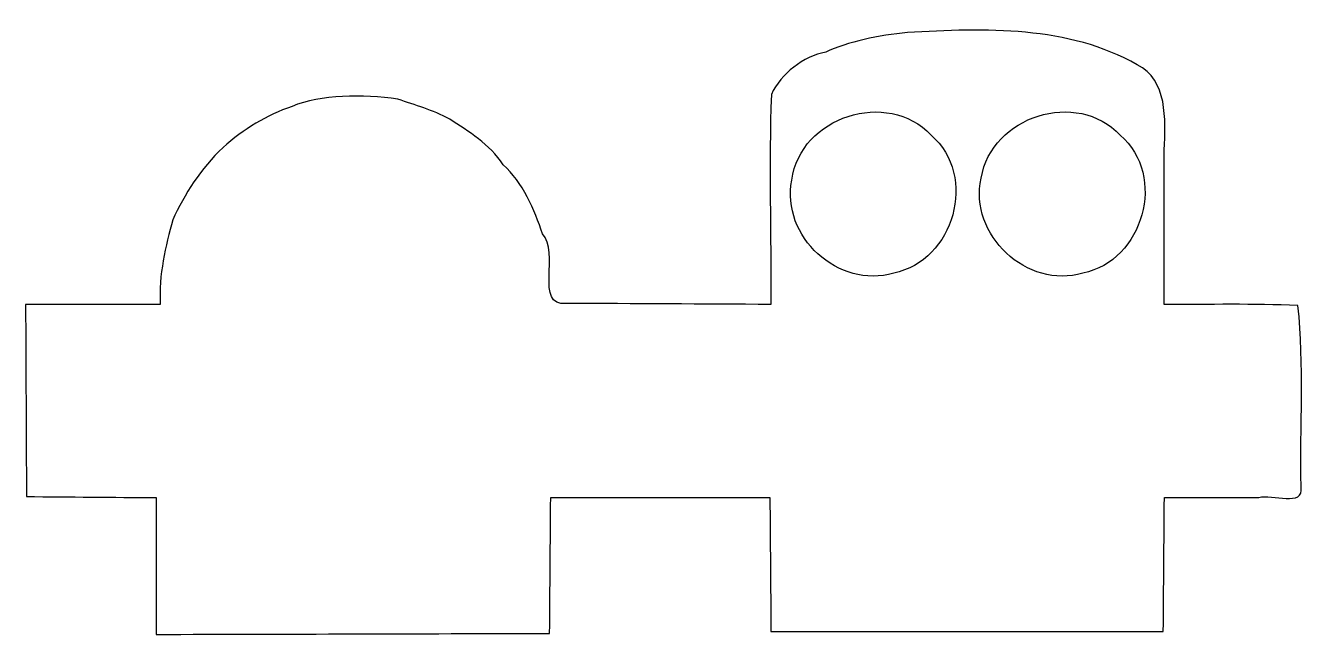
# Model space of a CAD drawing. Header units: centimetres. Extents: x -8.3 to 8.5, y -4.1 to 3.9.
import ezdxf

# ---------------------------------------------------------------- set-up
doc = ezdxf.new("R2010")
doc.units = ezdxf.units.CM
doc.header["$MEASUREMENT"] = 0
doc.layers.add('Layer 1', color=7, linetype='Continuous')

msp = doc.modelspace()

# ---------------------------------------------------------------- linework, layer by layer
at = {"layer": 'Layer 1'}
for points, knots in [([(-6.60135, -3.16227), (-6.60135, -2.86249), (-6.60135, -2.5627), (-6.60135, -2.26292), (-6.60135, -2.26292), (-7.17021, -2.25827), (-7.73906, -2.25361), (-8.30792, -2.24896), (-8.30792, -2.24896), (-8.31191, -1.4067), (-8.31591, -0.56444), (-8.31991, 0.27781), (-8.31991, 0.27781), (-7.72942, 0.27781), (-7.13893, 0.27781), (-6.54844, 0.27781), (-6.54844, 0.27781), (-6.57144, 0.66144), (-6.47662, 1.05368), (-6.38523, 1.38786), (-6.38523, 1.38786), (-6.23173, 1.72412), (-6.01775, 2.06388), (-5.72227, 2.34145), (-5.72227, 2.34145), (-5.45282, 2.58231), (-5.14962, 2.76523), (-4.81542, 2.8803), (-4.81542, 2.8803), (-4.43634, 3.03704), (-3.88707, 3.0422), (-3.4254, 2.97542), (-3.4254, 2.97542), (-3.1927, 2.89642), (-2.96985, 2.83369), (-2.74185, 2.71331), (-2.74185, 2.71331), (-2.49453, 2.54921), (-2.21654, 2.38496), (-2.03939, 2.11348), (-2.03939, 2.11348), (-1.78697, 1.88759), (-1.62041, 1.51539), (-1.52441, 1.20574), (-1.52441, 1.20574), (-1.28817, 0.97112), (-1.63103, 0.24312), (-1.21094, 0.29016), (-1.21094, 0.29016), (-0.31341, 0.28589), (0.58413, 0.28162), (1.48167, 0.27735), (1.48167, 0.27735), (1.48395, 1.1972), (1.45549, 2.11789), (1.48699, 3.03708), (1.48699, 3.03708), (1.61324, 3.31279), (1.91049, 3.53719), (2.2015, 3.59477), (2.2015, 3.59477), (2.48844, 3.72788), (2.90475, 3.81925), (3.27663, 3.85117), (3.27663, 3.85117), (4.28726, 3.91231), (5.40363, 3.94303), (6.29728, 3.42666), (6.29728, 3.42666), (6.6999, 3.23043), (6.67147, 2.71272), (6.65322, 2.30779), (6.65322, 2.30779), (6.65514, 1.63114), (6.65393, 0.95447), (6.65427, 0.27781), (6.65427, 0.27781), (7.24002, 0.27406), (7.82635, 0.2885), (8.41159, 0.26175), (8.41159, 0.26175), (8.49719, -0.52226), (8.43562, -1.32827), (8.45344, -2.12177), (8.45344, -2.12177), (8.49525, -2.39598), (8.07296, -2.20608), (7.89667, -2.26219), (7.89667, -2.26219), (7.48278, -2.26219), (7.06888, -2.26219), (6.65498, -2.26219), (6.65498, -2.26219), (6.65034, -2.84868), (6.64569, -3.43517), (6.64104, -4.02167), (6.64104, -4.02167), (4.92125, -4.02167), (3.20146, -4.02167), (1.48167, -4.02167), (1.48167, -4.02167), (1.47702, -3.43517), (1.47237, -2.84868), (1.46772, -2.26219), (1.46772, -2.26219), (0.50688, -2.26219), (-0.45397, -2.26219), (-1.41482, -2.26219), (-1.41482, -2.26219), (-1.41946, -2.8575), (-1.42411, -3.45281), (-1.42875, -4.04813), (-1.42875, -4.04813), (-3.15295, -4.05262), (-4.87715, -4.05712), (-6.60135, -4.06162), (-6.60135, -4.06162), (-6.60135, -3.76183), (-6.60135, -3.46205), (-6.60135, -3.16227)], [0, 0, 0, 0, 0.03225806, 0.03225806, 0.03225806, 0.03225806, 0.06451613, 0.06451613, 0.06451613, 0.06451613, 0.09677419, 0.09677419, 0.09677419, 0.09677419, 0.12903226, 0.12903226, 0.12903226, 0.12903226, 0.16129032, 0.16129032, 0.16129032, 0.16129032, 0.19354839, 0.19354839, 0.19354839, 0.19354839, 0.22580645, 0.22580645, 0.22580645, 0.22580645, 0.25806452, 0.25806452, 0.25806452, 0.25806452, 0.29032258, 0.29032258, 0.29032258, 0.29032258, 0.32258065, 0.32258065, 0.32258065, 0.32258065, 0.35483871, 0.35483871, 0.35483871, 0.35483871, 0.38709677, 0.38709677, 0.38709677, 0.38709677, 0.41935484, 0.41935484, 0.41935484, 0.41935484, 0.4516129, 0.4516129, 0.4516129, 0.4516129, 0.48387097, 0.48387097, 0.48387097, 0.48387097, 0.51612903, 0.51612903, 0.51612903, 0.51612903, 0.5483871, 0.5483871, 0.5483871, 0.5483871, 0.58064516, 0.58064516, 0.58064516, 0.58064516, 0.61290323, 0.61290323, 0.61290323, 0.61290323, 0.64516129, 0.64516129, 0.64516129, 0.64516129, 0.67741935, 0.67741935, 0.67741935, 0.67741935, 0.70967742, 0.70967742, 0.70967742, 0.70967742, 0.74193548, 0.74193548, 0.74193548, 0.74193548, 0.77419355, 0.77419355, 0.77419355, 0.77419355, 0.80645161, 0.80645161, 0.80645161, 0.80645161, 0.83870968, 0.83870968, 0.83870968, 0.83870968, 0.87096774, 0.87096774, 0.87096774, 0.87096774, 0.90322581, 0.90322581, 0.90322581, 0.90322581, 0.93548387, 0.93548387, 0.93548387, 0.93548387, 1, 1, 1, 1]), ([(3.09668, 0.68904), (3.88871, 0.84813), (4.20832, 1.96827), (3.58743, 2.5027), (3.58743, 2.5027), (3.01462, 3.11539), (1.86468, 2.74446), (1.75673, 1.91133), (1.75673, 1.91133), (1.60929, 1.17267), (2.3726, 0.47118), (3.09668, 0.68904)], [0, 0, 0, 0, 0.25, 0.25, 0.25, 0.25, 0.5, 0.5, 0.5, 0.5, 1, 1, 1, 1]), ([(5.58376, 0.68904), (6.3758, 0.84813), (6.69541, 1.96827), (6.07451, 2.5027), (6.07451, 2.5027), (5.50676, 3.10936), (4.37914, 2.75339), (4.2467, 1.93625), (4.2467, 1.93625), (4.07797, 1.19537), (4.85262, 0.46786), (5.58376, 0.68904)], [0, 0, 0, 0, 0.25, 0.25, 0.25, 0.25, 0.5, 0.5, 0.5, 0.5, 1, 1, 1, 1])]:
    msp.add_open_spline(points, degree=3, knots=knots, dxfattribs=at)

doc.saveas('drawing.dxf')
